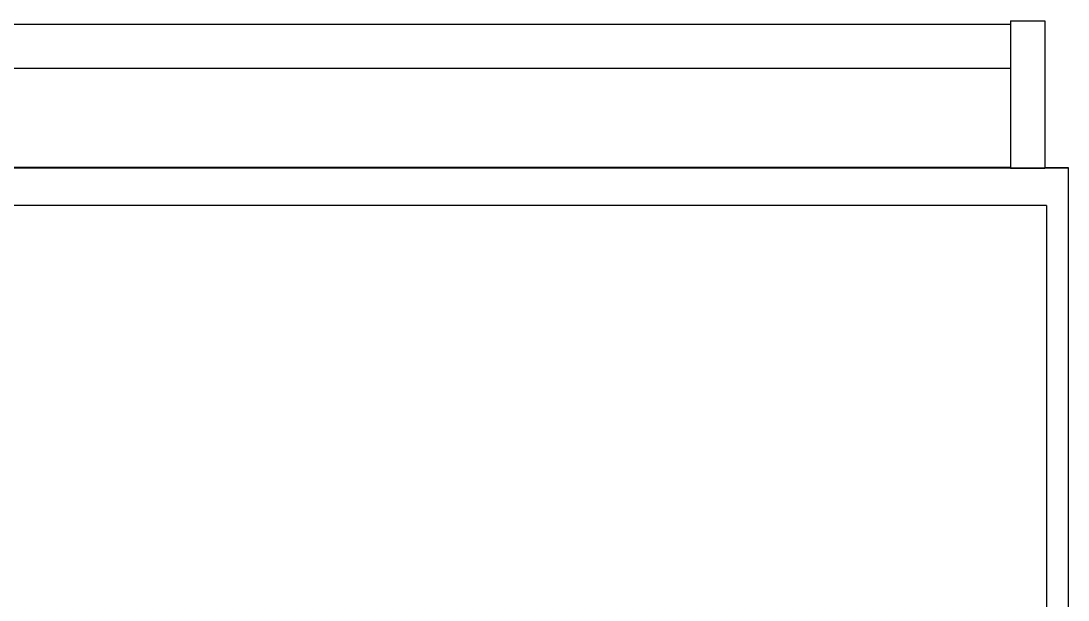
# Model space of a CAD drawing. Header units: inches. Extents: x 1315 to 2274, y 227 to 985.
# Drawn here: x 1730.7 to 2184, y 733.7 to 984.6 of the extents above; entities that cross this region are included whole.
import ezdxf

# ---------------------------------------------------------------- set-up
doc = ezdxf.new("R2010")
doc.units = ezdxf.units.IN
doc.header["$MEASUREMENT"] = 0
doc.layers.add('Edges', color=7, linetype='Continuous')

# ---------------------------------------------------------------- blocks, each defined once
blk = doc.blocks.new('Ruby5B-IRfr')
at = {"layer": 'Edges'}
for p, q in [((-18.791, 19.662), (20.459, 19.662)), ((20.459, 19.736), (21.255, 19.736)), ((20.459, 19.736), (20.459, 16.305)), ((21.255, 19.736), (21.255, 16.305)), ((-18.791, 18.637), (20.459, 18.637)), ((21.297, 16.299), (-19.703, 16.299)), ((20.459, 16.318), (-18.791, 16.318)), ((20.459, 16.305), (21.255, 16.305)), ((21.255, 16.318), (21.797, 16.318)), ((21.797, 16.299), (21.297, 16.299)), ((21.797, 16.318), (21.797, 0.502)), ((21.297, 15.431), (-19.703, 15.431)), ((21.297, 15.431), (21.297, 0.386))]:
    blk.add_line(p, q, dxfattribs=at)

msp = doc.modelspace()

# ---------------------------------------------------------------- block references
at = {"xscale": 18.57142857142857, "yscale": 18.57142857142857, "zscale": 18.57142857142857}
msp.add_blockref('Ruby5B-IRfr', (1779.22, 618.1), dxfattribs=at)

doc.saveas('drawing.dxf')
